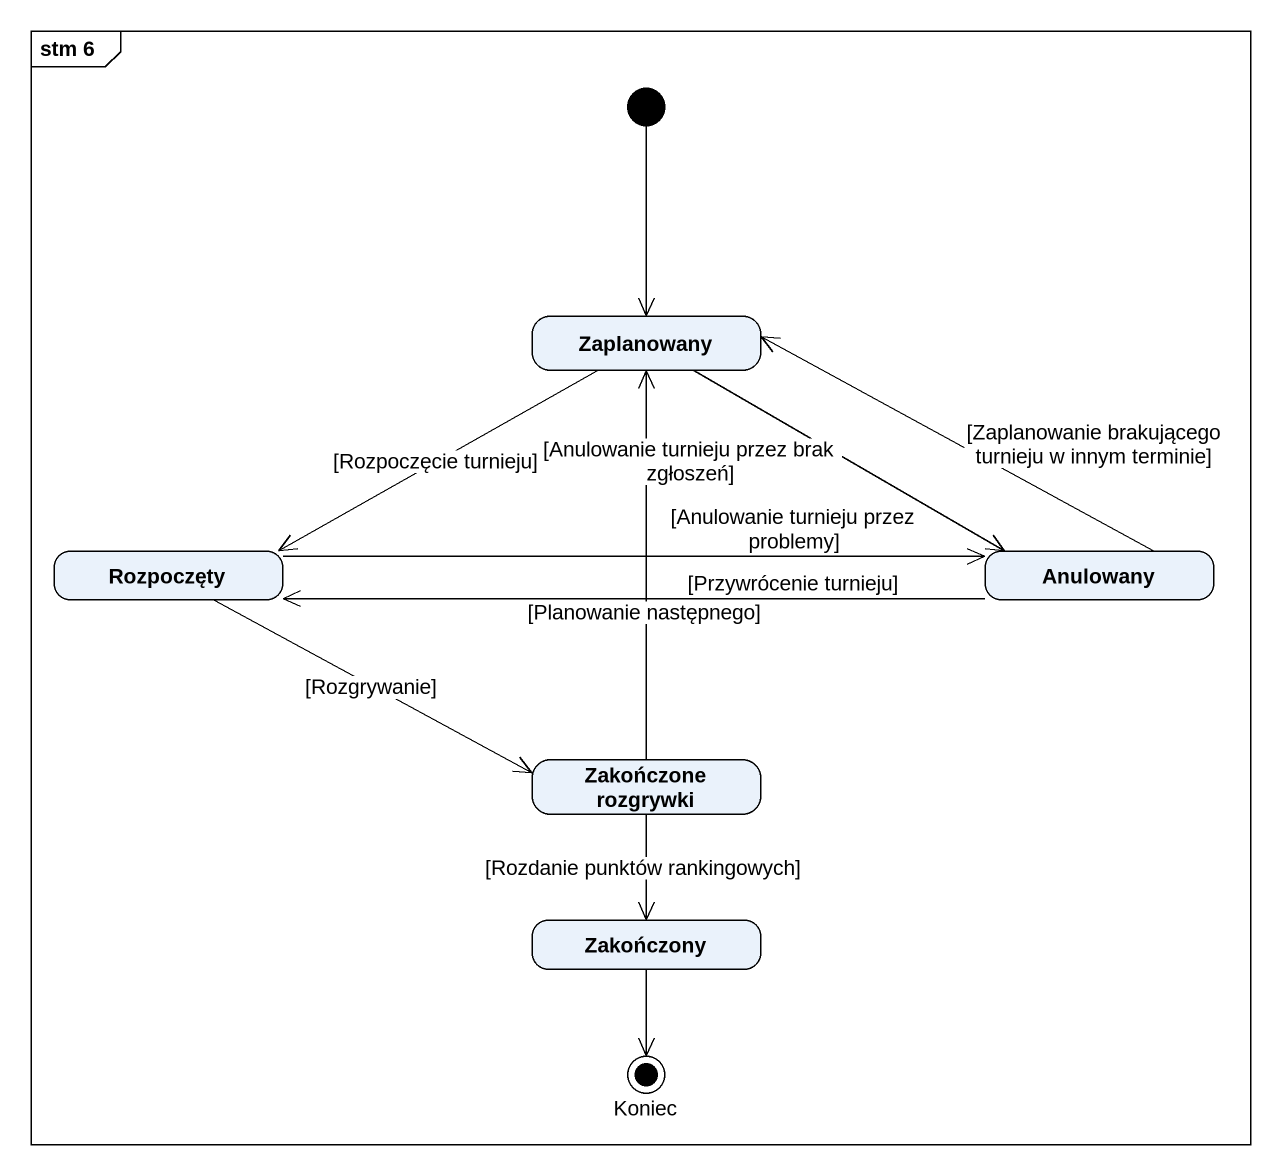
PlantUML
@startuml
mainframe stm 6
hide empty description
state Zaplanowany
state Rozpoczęty
state Anulowany
state "Zakończone rozgrywki" as Zakończone_rozgrywki
state Zakończony
state Koniec <<end>>
[*] --> Zaplanowany
Zaplanowany -left-> Rozpoczęty : [Rozpoczęcie turnieju]
Zaplanowany -right-> Anulowany : [Anulowanie turnieju przez brak zgłoszeń]
Rozpoczęty -right-> Anulowany : [Anulowanie turnieju przez problemy]
Rozpoczęty -right-> Zakończone_rozgrywki : [Rozgrywanie]
Anulowany -left-> Zaplanowany : [Zaplanowanie brakującego turnieju w innym terminie]
Anulowany -left-> Rozpoczęty : [Przywrócenie turnieju]
Zakończone_rozgrywki -up-> Zaplanowany : [Planowanie następnego]
Zakończone_rozgrywki --> Zakończony : [Rozdanie punktów rankingowych]
Zakończony --> Koniec
@enduml
